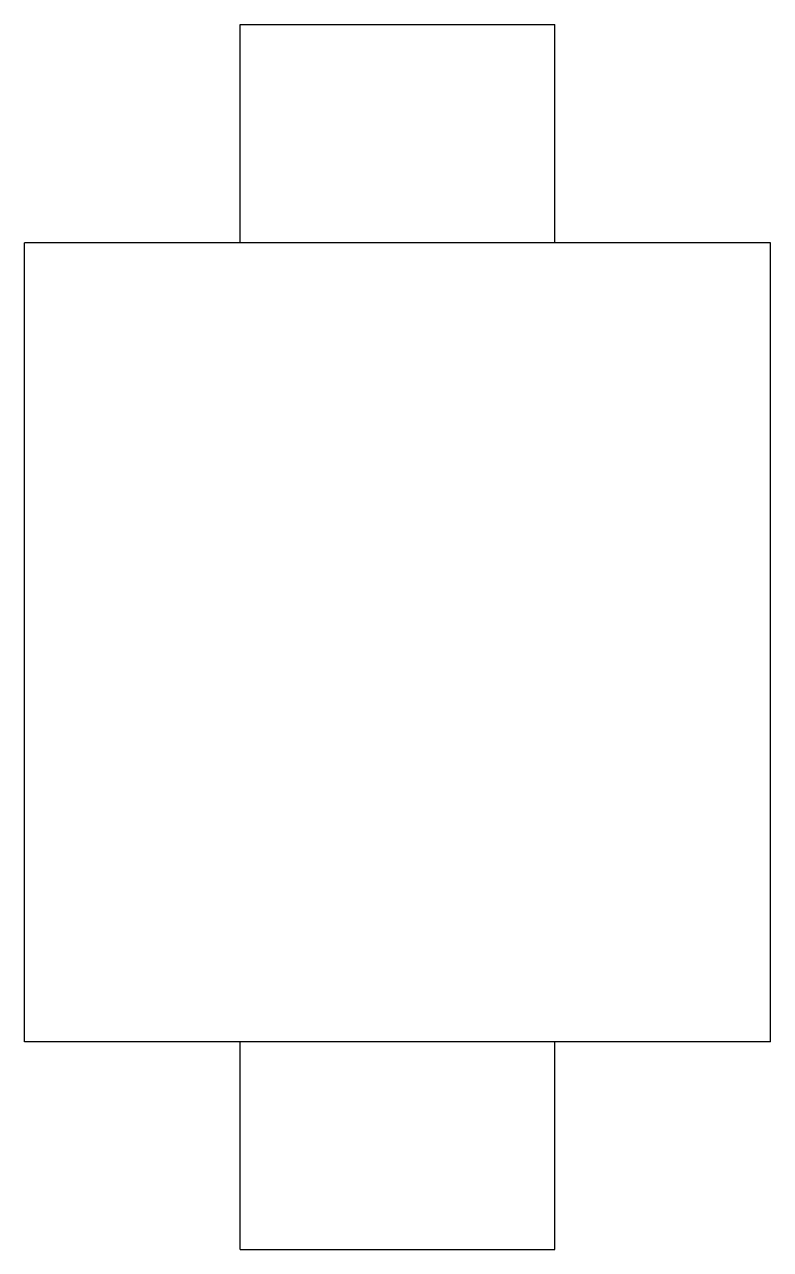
# Model space of a CAD drawing. Header units: metres. Extents: x -14 to 0, y -23 to 0.
import ezdxf

# ---------------------------------------------------------------- set-up
doc = ezdxf.new("R2010")
doc.units = ezdxf.units.M

msp = doc.modelspace()

# ---------------------------------------------------------------- linework, layer by layer
for points in [[(-9.95, -4.1), (-9.95, -4.018), (-9.95, -3.936), (-9.95, -3.854), (-9.95, -3.772), (-9.95, -3.69), (-9.95, -3.608), (-9.95, -3.526), (-9.95, -3.444), (-9.95, -3.362), (-9.95, -3.28), (-9.95, -3.198), (-9.95, -3.116), (-9.95, -3.034), (-9.95, -2.952), (-9.95, -2.87), (-9.95, -2.788), (-9.95, -2.706), (-9.95, -2.624), (-9.95, -2.542), (-9.95, -2.46), (-9.95, -2.378), (-9.95, -2.296), (-9.95, -2.214), (-9.95, -2.132), (-9.95, -2.05), (-9.95, -1.968), (-9.95, -1.886), (-9.95, -1.804), (-9.95, -1.722), (-9.95, -1.64), (-9.95, -1.558), (-9.95, -1.476), (-9.95, -1.394), (-9.95, -1.312), (-9.95, -1.23), (-9.95, -1.148), (-9.95, -1.066), (-9.95, -0.984), (-9.95, -0.902), (-9.95, -0.82), (-9.95, -0.738), (-9.95, -0.656), (-9.95, -0.574), (-9.95, -0.492), (-9.95, -0.41), (-9.95, -0.328), (-9.95, -0.246), (-9.95, -0.164), (-9.95, -0.082), (-9.95, 0)], [(-9.95, 0), (-9.929, 0), (-9.909, 0), (-9.888, 0), (-9.85, 0), (-9.789, 0), (-9.728, 0), (-9.667, 0), (-9.574, 0), (-9.475, 0), (-9.377, 0), (-9.269, 0), (-9.138, 0), (-9.007, 0), (-8.877, 0), (-8.727, 0), (-8.571, 0), (-8.414, 0), (-8.255, 0), (-8.08, 0), (-7.906, 0), (-7.731, 0), (-7.551, 0), (-7.368, 0), (-7.184, 0), (-7, 0), (-6.816, 0), (-6.632, 0), (-6.449, 0), (-6.269, 0), (-6.094, 0), (-5.92, 0), (-5.745, 0), (-5.586, 0), (-5.429, 0), (-5.273, 0), (-5.123, 0), (-4.993, 0), (-4.862, 0), (-4.731, 0), (-4.623, 0), (-4.525, 0), (-4.426, 0), (-4.333, 0), (-4.272, 0), (-4.211, 0), (-4.15, 0), (-4.112, 0), (-4.091, 0), (-4.071, 0), (-4.05, 0)], [(-4.05, -4.1), (-4.05, -4.018), (-4.05, -3.936), (-4.05, -3.854), (-4.05, -3.772), (-4.05, -3.69), (-4.05, -3.608), (-4.05, -3.526), (-4.05, -3.444), (-4.05, -3.362), (-4.05, -3.28), (-4.05, -3.198), (-4.05, -3.116), (-4.05, -3.034), (-4.05, -2.952), (-4.05, -2.87), (-4.05, -2.788), (-4.05, -2.706), (-4.05, -2.624), (-4.05, -2.542), (-4.05, -2.46), (-4.05, -2.378), (-4.05, -2.296), (-4.05, -2.214), (-4.05, -2.132), (-4.05, -2.05), (-4.05, -1.968), (-4.05, -1.886), (-4.05, -1.804), (-4.05, -1.722), (-4.05, -1.64), (-4.05, -1.558), (-4.05, -1.476), (-4.05, -1.394), (-4.05, -1.312), (-4.05, -1.23), (-4.05, -1.148), (-4.05, -1.066), (-4.05, -0.984), (-4.05, -0.902), (-4.05, -0.82), (-4.05, -0.738), (-4.05, -0.656), (-4.05, -0.574), (-4.05, -0.492), (-4.05, -0.41), (-4.05, -0.328), (-4.05, -0.246), (-4.05, -0.164), (-4.05, -0.082), (-4.05, 0)], [(-14, -19.1), (-14, -18.8), (-14, -18.5), (-14, -18.2), (-14, -17.9), (-14, -17.6), (-14, -17.3), (-14, -17), (-14, -16.7), (-14, -16.4), (-14, -16.1), (-14, -15.8), (-14, -15.5), (-14, -15.2), (-14, -14.9), (-14, -14.6), (-14, -14.3), (-14, -14), (-14, -13.7), (-14, -13.4), (-14, -13.1), (-14, -12.8), (-14, -12.5), (-14, -12.2), (-14, -11.9), (-14, -11.6), (-14, -11.3), (-14, -11), (-14, -10.7), (-14, -10.4), (-14, -10.1), (-14, -9.8), (-14, -9.5), (-14, -9.2), (-14, -8.9), (-14, -8.6), (-14, -8.3), (-14, -8), (-14, -7.7), (-14, -7.4), (-14, -7.1), (-14, -6.8), (-14, -6.5), (-14, -6.2), (-14, -5.9), (-14, -5.6), (-14, -5.3), (-14, -5), (-14, -4.7), (-14, -4.4), (-14, -4.1)], [(0, -4.1), (-0.049, -4.1), (-0.098, -4.1), (-0.147, -4.1), (-0.238, -4.1), (-0.383, -4.1), (-0.528, -4.1), (-0.673, -4.1), (-0.893, -4.1), (-1.127, -4.1), (-1.36, -4.1), (-1.616, -4.1), (-1.926, -4.1), (-2.237, -4.1), (-2.547, -4.1), (-2.901, -4.1), (-3.273, -4.1), (-3.644, -4.1), (-4.022, -4.1), (-4.436, -4.1), (-4.851, -4.1), (-5.265, -4.1), (-5.692, -4.1), (-6.128, -4.1), (-6.564, -4.1), (-7, -4.1), (-7.436, -4.1), (-7.872, -4.1), (-8.308, -4.1), (-8.735, -4.1), (-9.149, -4.1), (-9.564, -4.1), (-9.978, -4.1), (-10.356, -4.1), (-10.727, -4.1), (-11.099, -4.1), (-11.453, -4.1), (-11.763, -4.1), (-12.074, -4.1), (-12.384, -4.1), (-12.64, -4.1), (-12.873, -4.1), (-13.107, -4.1), (-13.327, -4.1), (-13.472, -4.1), (-13.617, -4.1), (-13.762, -4.1), (-13.853, -4.1), (-13.902, -4.1), (-13.951, -4.1), (-14, -4.1)], [(0, -19.1), (0, -18.8), (0, -18.5), (0, -18.2), (0, -17.9), (0, -17.6), (0, -17.3), (0, -17), (0, -16.7), (0, -16.4), (0, -16.1), (0, -15.8), (0, -15.5), (0, -15.2), (0, -14.9), (0, -14.6), (0, -14.3), (0, -14), (0, -13.7), (0, -13.4), (0, -13.1), (0, -12.8), (0, -12.5), (0, -12.2), (0, -11.9), (0, -11.6), (0, -11.3), (0, -11), (0, -10.7), (0, -10.4), (0, -10.1), (0, -9.8), (0, -9.5), (0, -9.2), (0, -8.9), (0, -8.6), (0, -8.3), (0, -8), (0, -7.7), (0, -7.4), (0, -7.1), (0, -6.8), (0, -6.5), (0, -6.2), (0, -5.9), (0, -5.6), (0, -5.3), (0, -5), (0, -4.7), (0, -4.4), (0, -4.1)], [(0, -19.1), (-0.049, -19.1), (-0.098, -19.1), (-0.147, -19.1), (-0.238, -19.1), (-0.383, -19.1), (-0.528, -19.1), (-0.673, -19.1), (-0.893, -19.1), (-1.127, -19.1), (-1.36, -19.1), (-1.616, -19.1), (-1.926, -19.1), (-2.237, -19.1), (-2.547, -19.1), (-2.901, -19.1), (-3.273, -19.1), (-3.644, -19.1), (-4.022, -19.1), (-4.436, -19.1), (-4.851, -19.1), (-5.265, -19.1), (-5.692, -19.1), (-6.128, -19.1), (-6.564, -19.1), (-7, -19.1), (-7.436, -19.1), (-7.872, -19.1), (-8.308, -19.1), (-8.735, -19.1), (-9.149, -19.1), (-9.564, -19.1), (-9.978, -19.1), (-10.356, -19.1), (-10.727, -19.1), (-11.099, -19.1), (-11.453, -19.1), (-11.763, -19.1), (-12.074, -19.1), (-12.384, -19.1), (-12.64, -19.1), (-12.873, -19.1), (-13.107, -19.1), (-13.327, -19.1), (-13.472, -19.1), (-13.617, -19.1), (-13.762, -19.1), (-13.853, -19.1), (-13.902, -19.1), (-13.951, -19.1), (-14, -19.1)], [(-9.95, -23), (-9.95, -22.922), (-9.95, -22.844), (-9.95, -22.766), (-9.95, -22.688), (-9.95, -22.61), (-9.95, -22.532), (-9.95, -22.454), (-9.95, -22.376), (-9.95, -22.298), (-9.95, -22.22), (-9.95, -22.142), (-9.95, -22.064), (-9.95, -21.986), (-9.95, -21.908), (-9.95, -21.83), (-9.95, -21.752), (-9.95, -21.674), (-9.95, -21.596), (-9.95, -21.518), (-9.95, -21.44), (-9.95, -21.362), (-9.95, -21.284), (-9.95, -21.206), (-9.95, -21.128), (-9.95, -21.05), (-9.95, -20.972), (-9.95, -20.894), (-9.95, -20.816), (-9.95, -20.738), (-9.95, -20.66), (-9.95, -20.582), (-9.95, -20.504), (-9.95, -20.426), (-9.95, -20.348), (-9.95, -20.27), (-9.95, -20.192), (-9.95, -20.114), (-9.95, -20.036), (-9.95, -19.958), (-9.95, -19.88), (-9.95, -19.802), (-9.95, -19.724), (-9.95, -19.646), (-9.95, -19.568), (-9.95, -19.49), (-9.95, -19.412), (-9.95, -19.334), (-9.95, -19.256), (-9.95, -19.178), (-9.95, -19.1)], [(-4.05, -23), (-4.05, -22.922), (-4.05, -22.844), (-4.05, -22.766), (-4.05, -22.688), (-4.05, -22.61), (-4.05, -22.532), (-4.05, -22.454), (-4.05, -22.376), (-4.05, -22.298), (-4.05, -22.22), (-4.05, -22.142), (-4.05, -22.064), (-4.05, -21.986), (-4.05, -21.908), (-4.05, -21.83), (-4.05, -21.752), (-4.05, -21.674), (-4.05, -21.596), (-4.05, -21.518), (-4.05, -21.44), (-4.05, -21.362), (-4.05, -21.284), (-4.05, -21.206), (-4.05, -21.128), (-4.05, -21.05), (-4.05, -20.972), (-4.05, -20.894), (-4.05, -20.816), (-4.05, -20.738), (-4.05, -20.66), (-4.05, -20.582), (-4.05, -20.504), (-4.05, -20.426), (-4.05, -20.348), (-4.05, -20.27), (-4.05, -20.192), (-4.05, -20.114), (-4.05, -20.036), (-4.05, -19.958), (-4.05, -19.88), (-4.05, -19.802), (-4.05, -19.724), (-4.05, -19.646), (-4.05, -19.568), (-4.05, -19.49), (-4.05, -19.412), (-4.05, -19.334), (-4.05, -19.256), (-4.05, -19.178), (-4.05, -19.1)], [(-9.95, -23), (-9.929, -23), (-9.909, -23), (-9.888, -23), (-9.85, -23), (-9.789, -23), (-9.728, -23), (-9.667, -23), (-9.574, -23), (-9.475, -23), (-9.377, -23), (-9.269, -23), (-9.138, -23), (-9.007, -23), (-8.877, -23), (-8.727, -23), (-8.571, -23), (-8.414, -23), (-8.255, -23), (-8.08, -23), (-7.906, -23), (-7.731, -23), (-7.551, -23), (-7.368, -23), (-7.184, -23), (-7, -23), (-6.816, -23), (-6.632, -23), (-6.449, -23), (-6.269, -23), (-6.094, -23), (-5.92, -23), (-5.745, -23), (-5.586, -23), (-5.429, -23), (-5.273, -23), (-5.123, -23), (-4.993, -23), (-4.862, -23), (-4.731, -23), (-4.623, -23), (-4.525, -23), (-4.426, -23), (-4.333, -23), (-4.272, -23), (-4.211, -23), (-4.15, -23), (-4.112, -23), (-4.091, -23), (-4.071, -23), (-4.05, -23)]]:
    msp.add_lwpolyline(points)

doc.saveas('drawing.dxf')
